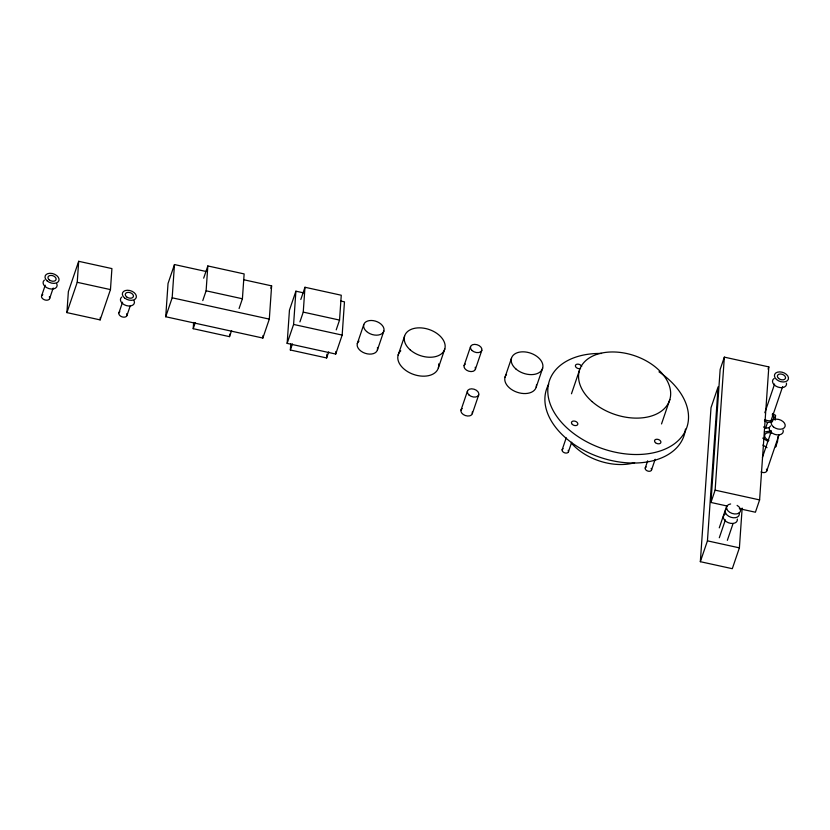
<?xml version="1.0" encoding="UTF-8"?>
<svg xmlns="http://www.w3.org/2000/svg" width="830" height="830" viewBox="0 0 830 830"><rect width="100%" height="100%" fill="white"/><g stroke="black" fill="none" stroke-linecap="round" stroke-linejoin="round"><path stroke-width="1.25" d="M66.908 312.609L68.371 291.61L78.684 261.305L111.915 268.588L110.463 289.597L100.139 319.903L66.908 312.609L77.232 282.304L78.684 261.305M100.139 319.903L100.316 317.433M243.864 279.772L271.618 285.862L269.314 319.114L262.861 338.049L165.73 316.749L168.034 283.487L174.476 264.552L206.016 271.472M165.73 316.749L172.173 297.804L174.476 264.552M231.591 330.537L229.516 336.648L193.214 328.69L193.639 322.476M202.779 300.585L206.11 290.801L207.832 265.953L244.134 273.921L242.412 298.769L239.082 308.542M229.516 336.648L229.682 334.168M262.861 338.049L263.037 335.496M340.736 301.02L344.471 301.84L342.168 335.092L335.714 354.037L287.149 343.381L289.452 310.13L295.905 291.185L303.375 292.824M328.732 351.847L326.647 357.958L290.355 350.001L290.78 343.786M287.149 343.381L293.592 324.437L295.905 291.185M299.921 321.895L303.251 312.111L304.973 287.263L341.265 295.231L339.543 320.079L336.223 329.852M326.647 357.958L326.906 354.234M335.714 354.037L335.891 351.474M700.344 561.692L711.02 407.675L718.116 386.842L707.44 540.849L700.344 561.692L732.299 568.695L739.395 547.862L742.155 508.074M726.997 505.989L710.937 502.461L720.15 369.454L724.341 357.139L768.819 366.901L759.606 499.909L755.414 512.224L739.354 508.697M710.937 502.461L715.128 490.146L724.341 357.139M775.22 420.094L775.542 415.415L772.45 413.454M775.801 444.683L775.635 447.028L777.575 441.353L777.897 436.663M41.604 295.885L45.235 285.23M49.582 298.665L53.203 288.01M118.929 312.848L122.56 302.193M126.907 315.628L130.134 306.156M203.672 278.175L207.832 265.953M193.214 328.69L195.289 322.58M270.808 288.228L271.618 285.862M300.813 299.485L304.973 287.263M290.355 350.001L292.43 343.89M357.315 343.547L363.758 324.603M377.411 349.98L383.865 331.046M398.141 355.043L404.594 336.108M438.354 367.918L444.797 348.974M464.084 365.636L470.527 346.691M461.003 410.093L467.446 391.148M475.393 369.257L481.836 350.312M472.312 413.714L478.754 394.769M505.034 377.173L511.488 358.238M536.201 387.143L542.644 368.209M571.476 393.773L579.371 370.564M562.159 449.767L566.226 437.825M568.446 451.779L571.694 442.224M645.242 467.996L647.68 460.826M661.531 423.943L669.841 399.521M651.519 470.008L655.181 459.26M768.061 369.132L768.819 366.901M719.268 527.849L726.686 506.082M719.299 537.767L725.41 519.819M764.824 412.738L774.598 384.031M727.35 540.34L733.046 523.595M763.527 426.952L765.582 428.259L767.522 422.574L772.595 421.702M771.236 420.094L782.638 386.604M774.764 417.687L775.542 415.415M762.417 457.413L771.443 430.895M766.702 471.046L779.007 434.879M765.582 428.259L769.389 427.606M764.42 432.015L770.769 430.936M206.11 290.801L242.412 298.769M303.251 312.111L339.543 320.079M172.173 297.804L269.314 319.114M293.592 324.437L342.168 335.092M77.232 282.304L110.463 289.597M715.128 490.146L759.606 499.909M707.44 540.849L739.395 547.862M764.43 420.623L767.522 422.574M762.739 438.095L767.895 441.353M762.874 445.077L766.993 447.681M786.466 383.107A7.263 4.731 18.8 0 1 777.71 386.998A7.263 4.731 18.8 0 1 774.1 378.501M772.18 414.824A5.934 3.87 18.8 0 1 772.367 420.084A5.934 3.87 18.8 0 1 764.928 419.565M49.312 296.787A4.223 2.749 18.8 0 1 47.673 300.107A4.223 2.749 18.8 0 1 42.299 298.344A4.223 2.749 18.8 0 1 42.838 294.66M56.762 283.673A7.263 4.731 18.8 0 1 49.063 288.643A7.263 4.731 18.8 0 1 44.405 280.084M126.637 313.75A4.223 2.749 18.8 0 1 125.123 317.039A4.223 2.749 18.8 0 1 119.8 315.493A4.223 2.749 18.8 0 1 119.862 311.769M134.087 300.636A7.263 4.731 18.8 0 1 126.388 305.606A7.263 4.731 18.8 0 1 121.73 297.057M377.453 347.469A10.551 6.889 18.8 0 1 365.065 353.258A10.551 6.889 18.8 0 1 359.027 341.089M438.624 363.924A21.113 13.768 18.8 0 1 413.662 374.465A21.113 13.768 18.8 0 1 400.766 350.831M472.249 412.002A5.934 3.87 18.8 0 1 465.36 415.55A5.934 3.87 18.8 0 1 462.217 408.526M475.217 367.254A5.934 3.87 18.8 0 1 468.649 371.166A5.934 3.87 18.8 0 1 465.298 364.08M536.481 384.861A16.361 10.665 18.8 0 1 517.059 392.227A16.361 10.665 18.8 0 1 506.518 374.496M568.177 450.337A3.299 2.148 18.8 0 1 566.963 452.983A3.299 2.148 18.8 0 1 562.74 451.624A3.299 2.148 18.8 0 1 563.145 448.729M651.145 468.411A3.299 2.148 18.8 0 1 650.17 471.17A3.299 2.148 18.8 0 1 645.865 469.905A3.299 2.148 18.8 0 1 646.228 466.958M580.575 368.541A3.299 2.148 18.8 0 1 575.823 367.026A3.299 2.148 18.8 0 1 577.4 364.152A3.299 2.148 18.8 0 1 581.706 366.487M658.968 371.83A72.573 47.331 18.8 0 1 664.259 449.455A72.573 47.331 18.8 0 1 555.612 414.689A72.573 47.331 18.8 0 1 601.553 353.456M685.456 429.069A72.573 47.331 18.8 0 1 601.128 457.683A72.573 47.331 18.8 0 1 548.744 384.155M634.639 462.715A47.507 30.98 18.8 0 1 571.289 442.992M739.136 512.888A7.263 4.731 18.8 0 1 730.898 517.266A7.263 4.731 18.8 0 1 726.582 508.811M737.32 519.061A7.263 4.731 18.8 0 1 728.294 522.703A7.263 4.731 18.8 0 1 725.098 514.185M737.102 505.377A7.263 4.731 18.8 0 1 738.814 513.179A7.263 4.731 18.8 0 1 727.91 510.782A7.263 4.731 18.8 0 1 730.639 503.966M768.871 440.377A5.934 3.87 18.8 0 1 764.752 434.847A5.934 3.87 18.8 0 1 771.454 433.073M766.432 469.158A4.223 2.749 18.8 0 1 765.623 472.197A4.223 2.749 18.8 0 1 761.027 471.928M783.105 430.033A7.263 4.731 18.8 0 1 774.878 434.401A7.263 4.731 18.8 0 1 770.551 425.946M778.571 378.407A4.223 2.749 18.8 0 0 785.419 378.407A4.223 2.749 18.8 0 0 780.408 373.998A4.223 2.749 18.8 0 0 778.571 378.407M776.486 379.466A7.263 4.731 18.8 0 0 788.261 379.466A7.263 4.731 18.8 0 0 779.64 371.882A7.263 4.731 18.8 0 0 776.486 379.466M49.24 279.876A4.223 2.749 18.8 0 0 56.025 279.72A4.223 2.749 18.8 0 0 50.858 275.394A4.223 2.749 18.8 0 0 49.24 279.876M47.217 280.986A7.263 4.731 18.8 0 0 58.889 280.727A7.263 4.731 18.8 0 0 50.008 273.277A7.263 4.731 18.8 0 0 47.217 280.986M126.565 296.839A4.223 2.749 18.8 0 0 133.35 296.683A4.223 2.749 18.8 0 0 128.183 292.357A4.223 2.749 18.8 0 0 126.565 296.839M124.552 297.949A7.263 4.731 18.8 0 0 136.213 297.69A7.263 4.731 18.8 0 0 127.332 290.241A7.263 4.731 18.8 0 0 124.552 297.949M366.57 331.492A10.551 6.889 18.8 0 0 383.699 331.502A10.551 6.889 18.8 0 0 371.155 320.473A10.551 6.889 18.8 0 0 366.57 331.492M410.217 349.887A21.113 13.768 18.8 0 0 444.475 349.897A21.113 13.768 18.8 0 0 419.389 327.84A21.113 13.768 18.8 0 0 410.217 349.887M469.033 395.028A5.934 3.87 18.8 0 0 478.661 395.028A5.934 3.87 18.8 0 0 471.616 388.824A5.934 3.87 18.8 0 0 469.033 395.028M472.114 350.571A5.934 3.87 18.8 0 0 481.742 350.571A5.934 3.87 18.8 0 0 474.687 344.367A5.934 3.87 18.8 0 0 472.114 350.571M515.845 368.914A16.361 10.665 18.8 0 0 542.395 368.925A16.361 10.665 18.8 0 0 522.952 351.827A16.361 10.665 18.8 0 0 515.845 368.914M572.389 424.462A3.299 2.148 18.8 0 0 577.742 424.462A3.299 2.148 18.8 0 0 573.821 421.018A3.299 2.148 18.8 0 0 572.389 424.462M655.472 442.681A3.299 2.148 18.8 0 0 660.815 442.691A3.299 2.148 18.8 0 0 656.904 439.236A3.299 2.148 18.8 0 0 655.472 442.681M592.039 401.564A47.507 30.98 18.8 0 0 669.105 401.606A47.507 30.98 18.8 0 0 612.675 351.962A47.507 30.98 18.8 0 0 592.039 401.564M773.373 426.848A7.263 4.731 18.8 0 0 785.045 426.589A7.263 4.731 18.8 0 0 776.154 419.14A7.263 4.731 18.8 0 0 773.373 426.848"/></g></svg>
